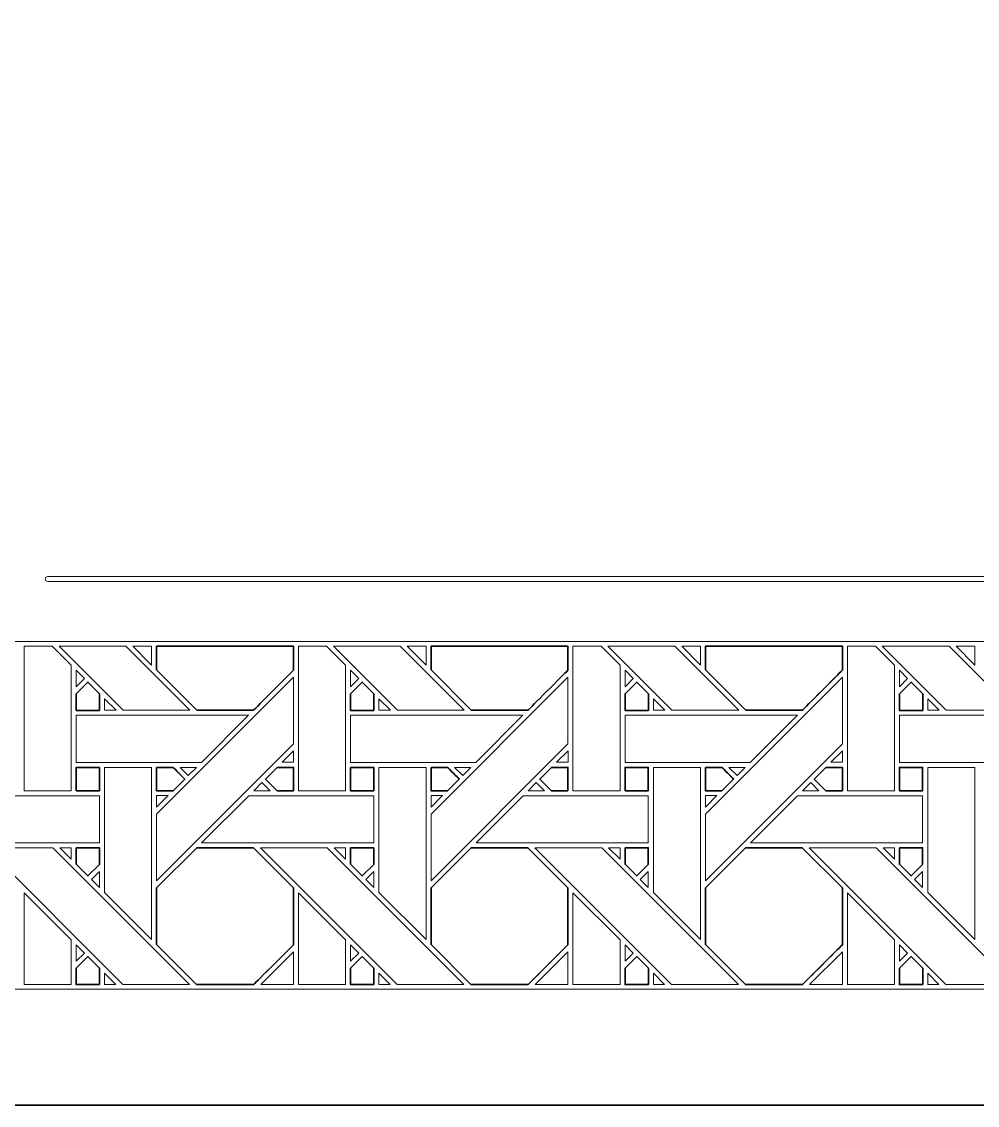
# Model space of a CAD drawing. Header units: inches. Extents: x 5.4 to 19.4, y 5.6 to 22.8.
# Drawn here: x 8.833 to 12.137, y 5.595 to 9.34 of the extents above; entities that cross this region are included whole.
import ezdxf

# ---------------------------------------------------------------- set-up
doc = ezdxf.new("R2010")
doc.units = ezdxf.units.IN
doc.header["$MEASUREMENT"] = 0
doc.layers.add('Design', color=7, linetype='Continuous', lineweight=0)

msp = doc.modelspace()

# ---------------------------------------------------------------- linework, layer by layer
at = {"layer": 'Design', "color": 1, "lineweight": 35, "true_color": 0xff0000}
for points, knots in [([(5.3829, 12.5948), (5.3829, 12.5948), (5.3829, 5.5948), (5.3829, 5.5948), (5.3829, 5.5948), (19.3829, 5.5948), (19.3829, 5.5948), (19.3829, 5.5948), (19.3829, 12.5948), (19.3829, 12.5948), (19.3829, 12.5948), (5.3829, 12.5948), (5.3829, 12.5948)], [0, 0, 0, 0, 1, 1, 1, 2, 2, 2, 3, 3, 3, 4, 4, 4, 4]), ([(9.2998, 7.0992), (9.2998, 7.0992), (9.2998, 7.1811), (9.2998, 7.1811), (9.2998, 7.1811), (9.7735, 7.1811), (9.7735, 7.1811), (9.7735, 7.1811), (9.7735, 7.0987), (9.7735, 7.0987), (9.7557, 7.0807), (9.6438, 6.969), (9.6348, 6.96), (9.6348, 6.96), (9.4391, 6.96), (9.4391, 6.96), (9.4391, 6.96), (9.2998, 7.0992), (9.2998, 7.0992)], [0, 0, 0, 0, 1, 1, 1, 2, 2, 2, 3, 3, 3, 4, 4, 4, 5, 5, 5, 6, 6, 6, 6]), ([(10.2486, 7.0992), (10.2486, 7.0992), (10.2486, 7.1811), (10.2486, 7.1811), (10.2486, 7.1811), (10.7222, 7.1811), (10.7222, 7.1811), (10.7222, 7.1811), (10.7222, 7.0987), (10.7222, 7.0987), (10.7044, 7.0807), (10.5925, 6.969), (10.5835, 6.96), (10.5835, 6.96), (10.3878, 6.96), (10.3878, 6.96), (10.3878, 6.96), (10.2486, 7.0992), (10.2486, 7.0992)], [0, 0, 0, 0, 1, 1, 1, 2, 2, 2, 3, 3, 3, 4, 4, 4, 5, 5, 5, 6, 6, 6, 6]), ([(11.1973, 7.0992), (11.1973, 7.0992), (11.1973, 7.1811), (11.1973, 7.1811), (11.1973, 7.1811), (11.671, 7.1811), (11.671, 7.1811), (11.671, 7.1811), (11.671, 7.0987), (11.671, 7.0987), (11.6532, 7.0807), (11.5412, 6.969), (11.5322, 6.96), (11.5322, 6.96), (11.3365, 6.96), (11.3365, 6.96), (11.3365, 6.96), (11.1973, 7.0992), (11.1973, 7.0992)], [0, 0, 0, 0, 1, 1, 1, 2, 2, 2, 3, 3, 3, 4, 4, 4, 5, 5, 5, 6, 6, 6, 6]), ([(9.1026, 6.9597), (9.1026, 6.9597), (9.022, 6.9597), (9.022, 6.9597), (9.022, 6.9597), (9.022, 7.017), (9.022, 7.017), (9.022, 7.017), (9.0623, 7.0574), (9.0623, 7.0574), (9.0623, 7.0574), (9.1026, 7.017), (9.1026, 7.017), (9.1026, 7.017), (9.1026, 6.9597), (9.1026, 6.9597)], [0, 0, 0, 0, 1, 1, 1, 2, 2, 2, 3, 3, 3, 4, 4, 4, 5, 5, 5, 5]), ([(10.0514, 6.9597), (10.0514, 6.9597), (9.9707, 6.9597), (9.9707, 6.9597), (9.9707, 6.9597), (9.9707, 7.017), (9.9707, 7.017), (9.9707, 7.017), (10.011, 7.0574), (10.011, 7.0574), (10.011, 7.0574), (10.0514, 7.017), (10.0514, 7.017), (10.0514, 7.017), (10.0514, 6.9597), (10.0514, 6.9597)], [0, 0, 0, 0, 1, 1, 1, 2, 2, 2, 3, 3, 3, 4, 4, 4, 5, 5, 5, 5]), ([(11.0001, 6.9597), (11.0001, 6.9597), (10.9194, 6.9597), (10.9194, 6.9597), (10.9194, 6.9597), (10.9194, 7.017), (10.9194, 7.017), (10.9194, 7.017), (10.9598, 7.0574), (10.9598, 7.0574), (10.9598, 7.0574), (11.0001, 7.017), (11.0001, 7.017), (11.0001, 7.017), (11.0001, 6.9597), (11.0001, 6.9597)], [0, 0, 0, 0, 1, 1, 1, 2, 2, 2, 3, 3, 3, 4, 4, 4, 5, 5, 5, 5]), ([(11.9488, 6.9597), (11.9488, 6.9597), (11.8682, 6.9597), (11.8682, 6.9597), (11.8682, 6.9597), (11.8682, 7.017), (11.8682, 7.017), (11.8682, 7.017), (11.9085, 7.0574), (11.9085, 7.0574), (11.9085, 7.0574), (11.9488, 7.017), (11.9488, 7.017), (11.9488, 7.017), (11.9488, 6.9597), (11.9488, 6.9597)], [0, 0, 0, 0, 1, 1, 1, 2, 2, 2, 3, 3, 3, 4, 4, 4, 5, 5, 5, 5]), ([(9.022, 6.682), (9.022, 6.682), (9.022, 6.7627), (9.022, 6.7627), (9.022, 6.7627), (9.1022, 6.7627), (9.1022, 6.7627), (9.1022, 6.7627), (9.1022, 6.682), (9.1022, 6.682), (9.1022, 6.682), (9.022, 6.682), (9.022, 6.682)], [0, 0, 0, 0, 1, 1, 1, 2, 2, 2, 3, 3, 3, 4, 4, 4, 4]), ([(9.2998, 6.7627), (9.2998, 6.7627), (9.3569, 6.7627), (9.3569, 6.7627), (9.362, 6.7576), (9.3928, 6.7268), (9.3972, 6.7224), (9.3972, 6.7224), (9.3568, 6.682), (9.3568, 6.682), (9.3568, 6.682), (9.2998, 6.682), (9.2998, 6.682), (9.2998, 6.682), (9.2998, 6.7627), (9.2998, 6.7627)], [0, 0, 0, 0, 1, 1, 1, 2, 2, 2, 3, 3, 3, 4, 4, 4, 5, 5, 5, 5]), ([(9.7735, 6.682), (9.7735, 6.682), (9.7164, 6.682), (9.7164, 6.682), (9.7164, 6.682), (9.676, 6.7223), (9.676, 6.7223), (9.676, 6.7223), (9.7165, 6.7628), (9.7165, 6.7628), (9.7165, 6.7628), (9.7735, 6.7628), (9.7735, 6.7628), (9.7735, 6.7628), (9.7735, 6.682), (9.7735, 6.682)], [0, 0, 0, 0, 1, 1, 1, 2, 2, 2, 3, 3, 3, 4, 4, 4, 5, 5, 5, 5]), ([(9.9707, 6.7627), (9.9707, 6.7627), (10.0509, 6.7627), (10.0509, 6.7627), (10.0509, 6.7627), (10.0509, 6.682), (10.0509, 6.682), (10.0509, 6.682), (9.9707, 6.682), (9.9707, 6.682), (9.9707, 6.682), (9.9707, 6.7627), (9.9707, 6.7627)], [0, 0, 0, 0, 1, 1, 1, 2, 2, 2, 3, 3, 3, 4, 4, 4, 4]), ([(10.2486, 6.7627), (10.2486, 6.7627), (10.3056, 6.7627), (10.3056, 6.7627), (10.3108, 6.7576), (10.3415, 6.7268), (10.346, 6.7224), (10.346, 6.7224), (10.3055, 6.682), (10.3055, 6.682), (10.3055, 6.682), (10.2486, 6.682), (10.2486, 6.682), (10.2486, 6.682), (10.2486, 6.7627), (10.2486, 6.7627)], [0, 0, 0, 0, 1, 1, 1, 2, 2, 2, 3, 3, 3, 4, 4, 4, 5, 5, 5, 5]), ([(10.7222, 6.682), (10.7222, 6.682), (10.6651, 6.682), (10.6651, 6.682), (10.6651, 6.682), (10.6248, 6.7223), (10.6248, 6.7223), (10.6248, 6.7223), (10.6652, 6.7628), (10.6652, 6.7628), (10.6652, 6.7628), (10.7222, 6.7628), (10.7222, 6.7628), (10.7222, 6.7628), (10.7222, 6.682), (10.7222, 6.682)], [0, 0, 0, 0, 1, 1, 1, 2, 2, 2, 3, 3, 3, 4, 4, 4, 5, 5, 5, 5]), ([(10.9194, 6.682), (10.9194, 6.682), (10.9194, 6.7627), (10.9194, 6.7627), (10.9194, 6.7627), (10.9997, 6.7627), (10.9997, 6.7627), (10.9997, 6.7627), (10.9997, 6.682), (10.9997, 6.682), (10.9997, 6.682), (10.9194, 6.682), (10.9194, 6.682)], [0, 0, 0, 0, 1, 1, 1, 2, 2, 2, 3, 3, 3, 4, 4, 4, 4]), ([(11.1973, 6.7627), (11.1973, 6.7627), (11.2544, 6.7627), (11.2544, 6.7627), (11.2595, 6.7576), (11.2903, 6.7268), (11.2947, 6.7224), (11.2947, 6.7224), (11.2543, 6.682), (11.2543, 6.682), (11.2543, 6.682), (11.1973, 6.682), (11.1973, 6.682), (11.1973, 6.682), (11.1973, 6.7627), (11.1973, 6.7627)], [0, 0, 0, 0, 1, 1, 1, 2, 2, 2, 3, 3, 3, 4, 4, 4, 5, 5, 5, 5]), ([(11.671, 6.682), (11.671, 6.682), (11.6139, 6.682), (11.6139, 6.682), (11.6139, 6.682), (11.5735, 6.7223), (11.5735, 6.7223), (11.5735, 6.7223), (11.6139, 6.7628), (11.6139, 6.7628), (11.6139, 6.7628), (11.671, 6.7628), (11.671, 6.7628), (11.671, 6.7628), (11.671, 6.682), (11.671, 6.682)], [0, 0, 0, 0, 1, 1, 1, 2, 2, 2, 3, 3, 3, 4, 4, 4, 5, 5, 5, 5]), ([(11.8682, 6.682), (11.8682, 6.682), (11.8682, 6.7627), (11.8682, 6.7627), (11.8682, 6.7627), (11.9484, 6.7627), (11.9484, 6.7627), (11.9484, 6.7627), (11.9484, 6.682), (11.9484, 6.682), (11.9484, 6.682), (11.8682, 6.682), (11.8682, 6.682)], [0, 0, 0, 0, 1, 1, 1, 2, 2, 2, 3, 3, 3, 4, 4, 4, 4]), ([(9.0219, 6.4849), (9.0219, 6.4849), (9.1022, 6.4849), (9.1022, 6.4849), (9.1022, 6.4849), (9.1022, 6.4273), (9.1022, 6.4273), (9.1022, 6.4273), (9.0623, 6.3873), (9.0623, 6.3873), (9.0623, 6.3873), (9.0219, 6.4277), (9.0219, 6.4277), (9.0219, 6.4277), (9.0219, 6.4849), (9.0219, 6.4849)], [0, 0, 0, 0, 1, 1, 1, 2, 2, 2, 3, 3, 3, 4, 4, 4, 5, 5, 5, 5]), ([(9.7735, 6.1499), (9.7561, 6.1324), (9.6488, 6.0253), (9.6357, 6.0122), (9.6357, 6.0122), (9.4381, 6.0122), (9.4381, 6.0122), (9.4381, 6.0122), (9.2998, 6.1505), (9.2998, 6.1505), (9.2998, 6.1505), (9.2998, 6.3462), (9.2998, 6.3462), (9.2998, 6.3462), (9.4385, 6.4849), (9.4385, 6.4849), (9.4385, 6.4849), (9.6347, 6.4849), (9.6347, 6.4849), (9.6347, 6.4849), (9.7735, 6.3462), (9.7735, 6.3462), (9.7735, 6.3462), (9.7735, 6.1499), (9.7735, 6.1499)], [0, 0, 0, 0, 1, 1, 1, 2, 2, 2, 3, 3, 3, 4, 4, 4, 5, 5, 5, 6, 6, 6, 7, 7, 7, 8, 8, 8, 8]), ([(9.9707, 6.4849), (9.9707, 6.4849), (10.0509, 6.4849), (10.0509, 6.4849), (10.0509, 6.4849), (10.0509, 6.4273), (10.0509, 6.4273), (10.0509, 6.4273), (10.011, 6.3873), (10.011, 6.3873), (10.011, 6.3873), (9.9707, 6.4277), (9.9707, 6.4277), (9.9707, 6.4277), (9.9707, 6.4849), (9.9707, 6.4849)], [0, 0, 0, 0, 1, 1, 1, 2, 2, 2, 3, 3, 3, 4, 4, 4, 5, 5, 5, 5]), ([(10.7222, 6.1499), (10.7048, 6.1324), (10.5975, 6.0253), (10.5845, 6.0122), (10.5845, 6.0122), (10.3868, 6.0122), (10.3868, 6.0122), (10.3868, 6.0122), (10.2486, 6.1505), (10.2486, 6.1505), (10.2486, 6.1505), (10.2486, 6.3462), (10.2486, 6.3462), (10.2486, 6.3462), (10.3873, 6.4849), (10.3873, 6.4849), (10.3873, 6.4849), (10.5835, 6.4849), (10.5835, 6.4849), (10.5835, 6.4849), (10.7222, 6.3462), (10.7222, 6.3462), (10.7222, 6.3462), (10.7222, 6.1499), (10.7222, 6.1499)], [0, 0, 0, 0, 1, 1, 1, 2, 2, 2, 3, 3, 3, 4, 4, 4, 5, 5, 5, 6, 6, 6, 7, 7, 7, 8, 8, 8, 8]), ([(10.9194, 6.4849), (10.9194, 6.4849), (10.9997, 6.4849), (10.9997, 6.4849), (10.9997, 6.4849), (10.9997, 6.4273), (10.9997, 6.4273), (10.9997, 6.4273), (10.9597, 6.3873), (10.9597, 6.3873), (10.9597, 6.3873), (10.9194, 6.4277), (10.9194, 6.4277), (10.9194, 6.4277), (10.9194, 6.4849), (10.9194, 6.4849)], [0, 0, 0, 0, 1, 1, 1, 2, 2, 2, 3, 3, 3, 4, 4, 4, 5, 5, 5, 5]), ([(11.671, 6.1499), (11.6535, 6.1324), (11.5462, 6.0253), (11.5332, 6.0122), (11.5332, 6.0122), (11.3356, 6.0122), (11.3356, 6.0122), (11.3356, 6.0122), (11.1973, 6.1505), (11.1973, 6.1505), (11.1973, 6.1505), (11.1973, 6.3462), (11.1973, 6.3462), (11.1973, 6.3462), (11.336, 6.4849), (11.336, 6.4849), (11.336, 6.4849), (11.5322, 6.4849), (11.5322, 6.4849), (11.5322, 6.4849), (11.671, 6.3462), (11.671, 6.3462), (11.671, 6.3462), (11.671, 6.1499), (11.671, 6.1499)], [0, 0, 0, 0, 1, 1, 1, 2, 2, 2, 3, 3, 3, 4, 4, 4, 5, 5, 5, 6, 6, 6, 7, 7, 7, 8, 8, 8, 8]), ([(11.8682, 6.4849), (11.8682, 6.4849), (11.9484, 6.4849), (11.9484, 6.4849), (11.9484, 6.4849), (11.9484, 6.4273), (11.9484, 6.4273), (11.9484, 6.4273), (11.9085, 6.3873), (11.9085, 6.3873), (11.9085, 6.3873), (11.8682, 6.4277), (11.8682, 6.4277), (11.8682, 6.4277), (11.8682, 6.4849), (11.8682, 6.4849)], [0, 0, 0, 0, 1, 1, 1, 2, 2, 2, 3, 3, 3, 4, 4, 4, 5, 5, 5, 5]), ([(9.1026, 6.0122), (9.1026, 6.0122), (9.022, 6.0122), (9.022, 6.0122), (9.022, 6.0122), (9.022, 6.0683), (9.022, 6.0683), (9.022, 6.0683), (9.0623, 6.1086), (9.0623, 6.1086), (9.0623, 6.1086), (9.1026, 6.0683), (9.1026, 6.0683), (9.1026, 6.0683), (9.1026, 6.0122), (9.1026, 6.0122)], [0, 0, 0, 0, 1, 1, 1, 2, 2, 2, 3, 3, 3, 4, 4, 4, 5, 5, 5, 5]), ([(10.0514, 6.0122), (10.0514, 6.0122), (9.9707, 6.0122), (9.9707, 6.0122), (9.9707, 6.0122), (9.9707, 6.0683), (9.9707, 6.0683), (9.9707, 6.0683), (10.011, 6.1086), (10.011, 6.1086), (10.011, 6.1086), (10.0514, 6.0683), (10.0514, 6.0683), (10.0514, 6.0683), (10.0514, 6.0122), (10.0514, 6.0122)], [0, 0, 0, 0, 1, 1, 1, 2, 2, 2, 3, 3, 3, 4, 4, 4, 5, 5, 5, 5]), ([(11.0001, 6.0122), (11.0001, 6.0122), (10.9194, 6.0122), (10.9194, 6.0122), (10.9194, 6.0122), (10.9194, 6.0683), (10.9194, 6.0683), (10.9194, 6.0683), (10.9598, 6.1086), (10.9598, 6.1086), (10.9598, 6.1086), (11.0001, 6.0683), (11.0001, 6.0683), (11.0001, 6.0683), (11.0001, 6.0122), (11.0001, 6.0122)], [0, 0, 0, 0, 1, 1, 1, 2, 2, 2, 3, 3, 3, 4, 4, 4, 5, 5, 5, 5]), ([(11.9488, 6.0122), (11.9488, 6.0122), (11.8682, 6.0122), (11.8682, 6.0122), (11.8682, 6.0122), (11.8682, 6.0683), (11.8682, 6.0683), (11.8682, 6.0683), (11.9085, 6.1086), (11.9085, 6.1086), (11.9085, 6.1086), (11.9488, 6.0683), (11.9488, 6.0683), (11.9488, 6.0683), (11.9488, 6.0122), (11.9488, 6.0122)], [0, 0, 0, 0, 1, 1, 1, 2, 2, 2, 3, 3, 3, 4, 4, 4, 5, 5, 5, 5])]:
    msp.add_open_spline(points, degree=3, knots=knots, dxfattribs=at)
at = {"layer": 'Design'}
for points, knots in [([(5.8048, 12.1938), (5.8048, 12.1938), (5.8048, 5.9957), (5.8048, 5.9957), (5.8048, 5.9957), (18.9609, 5.9957), (18.9609, 5.9957), (18.9609, 5.9957), (18.9609, 12.1938), (18.9609, 12.1938), (18.9609, 12.1938), (5.8048, 12.1938), (5.8048, 12.1938)], [0, 0, 0, 0, 1, 1, 1, 2, 2, 2, 3, 3, 3, 4, 4, 4, 4]), ([(6.6905, 7.1978), (6.6905, 7.1978), (6.6905, 10.9917), (6.6905, 10.9917), (6.6905, 10.9917), (18.0752, 10.9917), (18.0752, 10.9917), (18.0752, 10.9917), (18.0752, 7.1978), (18.0752, 7.1978), (18.0752, 7.1978), (6.6905, 7.1978), (6.6905, 7.1978)], [0, 0, 0, 0, 1, 1, 1, 2, 2, 2, 3, 3, 3, 4, 4, 4, 4]), ([(15.8507, 7.4137), (15.8507, 7.4091), (15.847, 7.4054), (15.8424, 7.4054), (15.8424, 7.4054), (8.9233, 7.4054), (8.9233, 7.4054), (8.9187, 7.4054), (8.915, 7.4091), (8.915, 7.4137), (8.915, 7.4183), (8.9187, 7.4221), (8.9233, 7.4221), (8.9233, 7.4221), (15.8424, 7.4221), (15.8424, 7.4221), (15.847, 7.4221), (15.8507, 7.4183), (15.8507, 7.4137)], [0, 0, 0, 0, 1, 1, 1, 2, 2, 2, 3, 3, 3, 4, 4, 4, 5, 5, 5, 6, 6, 6, 6]), ([(9.0047, 7.1157), (9.0047, 7.1157), (9.0047, 6.682), (9.0047, 6.682), (9.0047, 6.682), (8.8419, 6.682), (8.8419, 6.682), (8.8419, 6.682), (8.8419, 7.1811), (8.8419, 7.1811), (8.8419, 7.1811), (8.939, 7.1811), (8.939, 7.1811), (8.939, 7.1811), (9.0047, 7.1157), (9.0047, 7.1157)], [0, 0, 0, 0, 1, 1, 1, 2, 2, 2, 3, 3, 3, 4, 4, 4, 5, 5, 5, 5]), ([(8.9627, 7.1811), (8.9627, 7.1811), (9.1937, 7.1811), (9.1937, 7.1811), (9.1937, 7.1811), (9.4149, 6.96), (9.4149, 6.96), (9.4149, 6.96), (9.1838, 6.96), (9.1838, 6.96), (9.1838, 6.96), (8.9627, 7.1811), (8.9627, 7.1811)], [0, 0, 0, 0, 1, 1, 1, 2, 2, 2, 3, 3, 3, 4, 4, 4, 4]), ([(9.2179, 7.1811), (9.2179, 7.1811), (9.2827, 7.1811), (9.2827, 7.1811), (9.2827, 7.1811), (9.2827, 7.1164), (9.2827, 7.1164), (9.2827, 7.1164), (9.2179, 7.1811), (9.2179, 7.1811)], [0, 0, 0, 0, 1, 1, 1, 2, 2, 2, 3, 3, 3, 3]), ([(9.2998, 7.0992), (9.2998, 7.0992), (9.2998, 7.1811), (9.2998, 7.1811), (9.2998, 7.1811), (9.7735, 7.1811), (9.7735, 7.1811), (9.7735, 7.1811), (9.7735, 7.0987), (9.7735, 7.0987), (9.7555, 7.0806), (9.6437, 6.9689), (9.6348, 6.96), (9.6348, 6.96), (9.4391, 6.96), (9.4391, 6.96), (9.4391, 6.96), (9.2998, 7.0992), (9.2998, 7.0992)], [0, 0, 0, 0, 1, 1, 1, 2, 2, 2, 3, 3, 3, 4, 4, 4, 5, 5, 5, 6, 6, 6, 6]), ([(9.9534, 7.1157), (9.9534, 7.1157), (9.9534, 6.682), (9.9534, 6.682), (9.9534, 6.682), (9.7907, 6.682), (9.7907, 6.682), (9.7907, 6.682), (9.7907, 7.1811), (9.7907, 7.1811), (9.7907, 7.1811), (9.8877, 7.1811), (9.8877, 7.1811), (9.8877, 7.1811), (9.9534, 7.1157), (9.9534, 7.1157)], [0, 0, 0, 0, 1, 1, 1, 2, 2, 2, 3, 3, 3, 4, 4, 4, 5, 5, 5, 5]), ([(9.9114, 7.1811), (9.9114, 7.1811), (10.1424, 7.1811), (10.1424, 7.1811), (10.1424, 7.1811), (10.3636, 6.96), (10.3636, 6.96), (10.3636, 6.96), (10.1325, 6.96), (10.1325, 6.96), (10.1325, 6.96), (9.9114, 7.1811), (9.9114, 7.1811)], [0, 0, 0, 0, 1, 1, 1, 2, 2, 2, 3, 3, 3, 4, 4, 4, 4]), ([(10.1667, 7.1811), (10.1667, 7.1811), (10.2314, 7.1811), (10.2314, 7.1811), (10.2314, 7.1811), (10.2314, 7.1164), (10.2314, 7.1164), (10.2314, 7.1164), (10.1667, 7.1811), (10.1667, 7.1811)], [0, 0, 0, 0, 1, 1, 1, 2, 2, 2, 3, 3, 3, 3]), ([(10.2486, 7.0992), (10.2486, 7.0992), (10.2486, 7.1811), (10.2486, 7.1811), (10.2486, 7.1811), (10.7222, 7.1811), (10.7222, 7.1811), (10.7222, 7.1811), (10.7222, 7.0987), (10.7222, 7.0987), (10.7045, 7.0808), (10.5926, 6.9691), (10.5835, 6.96), (10.5835, 6.96), (10.3878, 6.96), (10.3878, 6.96), (10.3878, 6.96), (10.2486, 7.0992), (10.2486, 7.0992)], [0, 0, 0, 0, 1, 1, 1, 2, 2, 2, 3, 3, 3, 4, 4, 4, 5, 5, 5, 6, 6, 6, 6]), ([(10.9022, 7.1157), (10.9022, 7.1157), (10.9022, 6.682), (10.9022, 6.682), (10.9022, 6.682), (10.7394, 6.682), (10.7394, 6.682), (10.7394, 6.682), (10.7394, 7.1811), (10.7394, 7.1811), (10.7394, 7.1811), (10.8364, 7.1811), (10.8364, 7.1811), (10.8364, 7.1811), (10.9022, 7.1157), (10.9022, 7.1157)], [0, 0, 0, 0, 1, 1, 1, 2, 2, 2, 3, 3, 3, 4, 4, 4, 5, 5, 5, 5]), ([(10.8602, 7.1811), (10.8602, 7.1811), (11.0912, 7.1811), (11.0912, 7.1811), (11.0912, 7.1811), (11.3123, 6.96), (11.3123, 6.96), (11.3123, 6.96), (11.0813, 6.96), (11.0813, 6.96), (11.0813, 6.96), (10.8602, 7.1811), (10.8602, 7.1811)], [0, 0, 0, 0, 1, 1, 1, 2, 2, 2, 3, 3, 3, 4, 4, 4, 4]), ([(11.1154, 7.1811), (11.1154, 7.1811), (11.1802, 7.1811), (11.1802, 7.1811), (11.1802, 7.1811), (11.1802, 7.1164), (11.1802, 7.1164), (11.1802, 7.1164), (11.1154, 7.1811), (11.1154, 7.1811)], [0, 0, 0, 0, 1, 1, 1, 2, 2, 2, 3, 3, 3, 3]), ([(11.1973, 7.0992), (11.1973, 7.0992), (11.1973, 7.1811), (11.1973, 7.1811), (11.1973, 7.1811), (11.671, 7.1811), (11.671, 7.1811), (11.671, 7.1811), (11.671, 7.0987), (11.671, 7.0987), (11.653, 7.0806), (11.5411, 6.9689), (11.5322, 6.96), (11.5322, 6.96), (11.3365, 6.96), (11.3365, 6.96), (11.3365, 6.96), (11.1973, 7.0992), (11.1973, 7.0992)], [0, 0, 0, 0, 1, 1, 1, 2, 2, 2, 3, 3, 3, 4, 4, 4, 5, 5, 5, 6, 6, 6, 6]), ([(11.8509, 7.1157), (11.8509, 7.1157), (11.8509, 6.682), (11.8509, 6.682), (11.8509, 6.682), (11.6881, 6.682), (11.6881, 6.682), (11.6881, 6.682), (11.6881, 7.1811), (11.6881, 7.1811), (11.6881, 7.1811), (11.7852, 7.1811), (11.7852, 7.1811), (11.7852, 7.1811), (11.8509, 7.1157), (11.8509, 7.1157)], [0, 0, 0, 0, 1, 1, 1, 2, 2, 2, 3, 3, 3, 4, 4, 4, 5, 5, 5, 5]), ([(11.8089, 7.1811), (11.8089, 7.1811), (12.0399, 7.1811), (12.0399, 7.1811), (12.0399, 7.1811), (12.2611, 6.96), (12.2611, 6.96), (12.2611, 6.96), (12.03, 6.96), (12.03, 6.96), (12.03, 6.96), (11.8089, 7.1811), (11.8089, 7.1811)], [0, 0, 0, 0, 1, 1, 1, 2, 2, 2, 3, 3, 3, 4, 4, 4, 4]), ([(12.0641, 7.1811), (12.0641, 7.1811), (12.1289, 7.1811), (12.1289, 7.1811), (12.1289, 7.1811), (12.1289, 7.1164), (12.1289, 7.1164), (12.1289, 7.1164), (12.0641, 7.1811), (12.0641, 7.1811)], [0, 0, 0, 0, 1, 1, 1, 2, 2, 2, 3, 3, 3, 3]), ([(9.022, 7.0414), (9.022, 7.0414), (9.022, 7.0982), (9.022, 7.0982), (9.022, 7.0982), (9.0502, 7.0696), (9.0502, 7.0696), (9.0502, 7.0696), (9.022, 7.0414), (9.022, 7.0414)], [0, 0, 0, 0, 1, 1, 1, 2, 2, 2, 3, 3, 3, 3]), ([(9.9707, 7.0414), (9.9707, 7.0414), (9.9707, 7.0982), (9.9707, 7.0982), (9.9707, 7.0982), (9.9989, 7.0696), (9.9989, 7.0696), (9.9989, 7.0696), (9.9707, 7.0414), (9.9707, 7.0414)], [0, 0, 0, 0, 1, 1, 1, 2, 2, 2, 3, 3, 3, 3]), ([(10.9195, 7.0414), (10.9195, 7.0414), (10.9195, 7.0982), (10.9195, 7.0982), (10.9195, 7.0982), (10.9476, 7.0696), (10.9476, 7.0696), (10.9476, 7.0696), (10.9195, 7.0414), (10.9195, 7.0414)], [0, 0, 0, 0, 1, 1, 1, 2, 2, 2, 3, 3, 3, 3]), ([(11.8682, 7.0414), (11.8682, 7.0414), (11.8682, 7.0982), (11.8682, 7.0982), (11.8682, 7.0982), (11.8964, 7.0696), (11.8964, 7.0696), (11.8964, 7.0696), (11.8682, 7.0414), (11.8682, 7.0414)], [0, 0, 0, 0, 1, 1, 1, 2, 2, 2, 3, 3, 3, 3]), ([(9.022, 6.9597), (9.022, 6.9597), (9.022, 7.017), (9.022, 7.017), (9.022, 7.017), (9.0623, 7.0574), (9.0623, 7.0574), (9.0623, 7.0574), (9.1026, 7.017), (9.1026, 7.017), (9.1026, 7.017), (9.1026, 6.9597), (9.1026, 6.9597), (9.1026, 6.9597), (9.022, 6.9597), (9.022, 6.9597)], [0, 0, 0, 0, 1, 1, 1, 2, 2, 2, 3, 3, 3, 4, 4, 4, 5, 5, 5, 5]), ([(9.2999, 6.6007), (9.2999, 6.6007), (9.7735, 7.0743), (9.7735, 7.0743), (9.7735, 7.0743), (9.7735, 6.8442), (9.7735, 6.8442), (9.7735, 6.8442), (9.2999, 6.3706), (9.2999, 6.3706), (9.2999, 6.3706), (9.2999, 6.6007), (9.2999, 6.6007)], [0, 0, 0, 0, 1, 1, 1, 2, 2, 2, 3, 3, 3, 4, 4, 4, 4]), ([(10.011, 7.0574), (10.011, 7.0574), (10.0514, 7.017), (10.0514, 7.017), (10.0514, 7.017), (10.0514, 6.9597), (10.0514, 6.9597), (10.0514, 6.9597), (9.9707, 6.9597), (9.9707, 6.9597), (9.9707, 6.9597), (9.9707, 7.017), (9.9707, 7.017), (9.9707, 7.017), (10.011, 7.0574), (10.011, 7.0574)], [0, 0, 0, 0, 1, 1, 1, 2, 2, 2, 3, 3, 3, 4, 4, 4, 5, 5, 5, 5]), ([(10.2486, 6.6007), (10.2486, 6.6007), (10.7222, 7.0743), (10.7222, 7.0743), (10.7222, 7.0743), (10.7222, 6.8442), (10.7222, 6.8442), (10.7222, 6.8442), (10.2486, 6.3706), (10.2486, 6.3706), (10.2486, 6.3706), (10.2486, 6.6007), (10.2486, 6.6007)], [0, 0, 0, 0, 1, 1, 1, 2, 2, 2, 3, 3, 3, 4, 4, 4, 4]), ([(10.9194, 6.9597), (10.9194, 6.9597), (10.9194, 7.017), (10.9194, 7.017), (10.9194, 7.017), (10.9598, 7.0574), (10.9598, 7.0574), (10.9598, 7.0574), (11.0001, 7.017), (11.0001, 7.017), (11.0001, 7.017), (11.0001, 6.9597), (11.0001, 6.9597), (11.0001, 6.9597), (10.9194, 6.9597), (10.9194, 6.9597)], [0, 0, 0, 0, 1, 1, 1, 2, 2, 2, 3, 3, 3, 4, 4, 4, 5, 5, 5, 5]), ([(11.1973, 6.6007), (11.1973, 6.6007), (11.671, 7.0743), (11.671, 7.0743), (11.671, 7.0743), (11.671, 6.8442), (11.671, 6.8442), (11.671, 6.8442), (11.1973, 6.3706), (11.1973, 6.3706), (11.1973, 6.3706), (11.1973, 6.6007), (11.1973, 6.6007)], [0, 0, 0, 0, 1, 1, 1, 2, 2, 2, 3, 3, 3, 4, 4, 4, 4]), ([(11.8682, 6.9597), (11.8682, 6.9597), (11.8682, 7.017), (11.8682, 7.017), (11.8682, 7.017), (11.9085, 7.0574), (11.9085, 7.0574), (11.9085, 7.0574), (11.9488, 7.017), (11.9488, 7.017), (11.9488, 7.017), (11.9488, 6.9597), (11.9488, 6.9597), (11.9488, 6.9597), (11.8682, 6.9597), (11.8682, 6.9597)], [0, 0, 0, 0, 1, 1, 1, 2, 2, 2, 3, 3, 3, 4, 4, 4, 5, 5, 5, 5]), ([(9.1596, 6.96), (9.1596, 6.96), (9.1199, 6.96), (9.1199, 6.96), (9.1199, 6.96), (9.1199, 6.9998), (9.1199, 6.9998), (9.1199, 6.9998), (9.1596, 6.96), (9.1596, 6.96)], [0, 0, 0, 0, 1, 1, 1, 2, 2, 2, 3, 3, 3, 3]), ([(10.1084, 6.96), (10.1084, 6.96), (10.0686, 6.96), (10.0686, 6.96), (10.0686, 6.96), (10.0686, 6.9998), (10.0686, 6.9998), (10.0686, 6.9998), (10.1084, 6.96), (10.1084, 6.96)], [0, 0, 0, 0, 1, 1, 1, 2, 2, 2, 3, 3, 3, 3]), ([(11.0571, 6.96), (11.0571, 6.96), (11.0174, 6.96), (11.0174, 6.96), (11.0174, 6.96), (11.0174, 6.9998), (11.0174, 6.9998), (11.0174, 6.9998), (11.0571, 6.96), (11.0571, 6.96)], [0, 0, 0, 0, 1, 1, 1, 2, 2, 2, 3, 3, 3, 3]), ([(12.0058, 6.96), (12.0058, 6.96), (11.9661, 6.96), (11.9661, 6.96), (11.9661, 6.96), (11.9661, 6.9998), (11.9661, 6.9998), (11.9661, 6.9998), (12.0058, 6.96), (12.0058, 6.96)], [0, 0, 0, 0, 1, 1, 1, 2, 2, 2, 3, 3, 3, 3]), ([(9.022, 6.78), (9.022, 6.78), (9.022, 6.9427), (9.022, 6.9427), (9.022, 6.9427), (9.6177, 6.9427), (9.6177, 6.9427), (9.6177, 6.9427), (9.455, 6.78), (9.455, 6.78), (9.455, 6.78), (9.022, 6.78), (9.022, 6.78)], [0, 0, 0, 0, 1, 1, 1, 2, 2, 2, 3, 3, 3, 4, 4, 4, 4]), ([(9.9707, 6.78), (9.9707, 6.78), (9.9707, 6.9427), (9.9707, 6.9427), (9.9707, 6.9427), (10.5664, 6.9427), (10.5664, 6.9427), (10.5664, 6.9427), (10.4037, 6.78), (10.4037, 6.78), (10.4037, 6.78), (9.9707, 6.78), (9.9707, 6.78)], [0, 0, 0, 0, 1, 1, 1, 2, 2, 2, 3, 3, 3, 4, 4, 4, 4]), ([(10.9195, 6.78), (10.9195, 6.78), (10.9195, 6.9427), (10.9195, 6.9427), (10.9195, 6.9427), (11.5152, 6.9427), (11.5152, 6.9427), (11.5152, 6.9427), (11.3524, 6.78), (11.3524, 6.78), (11.3524, 6.78), (10.9195, 6.78), (10.9195, 6.78)], [0, 0, 0, 0, 1, 1, 1, 2, 2, 2, 3, 3, 3, 4, 4, 4, 4]), ([(11.8682, 6.78), (11.8682, 6.78), (11.8682, 6.9427), (11.8682, 6.9427), (11.8682, 6.9427), (12.4639, 6.9427), (12.4639, 6.9427), (12.4639, 6.9427), (12.3012, 6.78), (12.3012, 6.78), (12.3012, 6.78), (11.8682, 6.78), (11.8682, 6.78)], [0, 0, 0, 0, 1, 1, 1, 2, 2, 2, 3, 3, 3, 4, 4, 4, 4]), ([(9.7338, 6.7801), (9.7338, 6.7801), (9.7735, 6.8198), (9.7735, 6.8198), (9.7735, 6.8198), (9.7735, 6.7801), (9.7735, 6.7801), (9.7735, 6.7801), (9.7338, 6.7801), (9.7338, 6.7801)], [0, 0, 0, 0, 1, 1, 1, 2, 2, 2, 3, 3, 3, 3]), ([(10.6825, 6.7801), (10.6825, 6.7801), (10.7223, 6.8198), (10.7223, 6.8198), (10.7223, 6.8198), (10.7223, 6.7801), (10.7223, 6.7801), (10.7223, 6.7801), (10.6825, 6.7801), (10.6825, 6.7801)], [0, 0, 0, 0, 1, 1, 1, 2, 2, 2, 3, 3, 3, 3]), ([(11.6312, 6.7801), (11.6312, 6.7801), (11.671, 6.8198), (11.671, 6.8198), (11.671, 6.8198), (11.671, 6.7801), (11.671, 6.7801), (11.671, 6.7801), (11.6312, 6.7801), (11.6312, 6.7801)], [0, 0, 0, 0, 1, 1, 1, 2, 2, 2, 3, 3, 3, 3]), ([(9.022, 6.7627), (9.022, 6.7627), (9.1022, 6.7627), (9.1022, 6.7627), (9.1022, 6.7627), (9.1022, 6.682), (9.1022, 6.682), (9.1022, 6.682), (9.022, 6.682), (9.022, 6.682), (9.022, 6.682), (9.022, 6.7627), (9.022, 6.7627)], [0, 0, 0, 0, 1, 1, 1, 2, 2, 2, 3, 3, 3, 4, 4, 4, 4]), ([(9.2827, 6.7628), (9.2827, 6.7628), (9.2827, 6.1677), (9.2827, 6.1677), (9.2827, 6.1677), (9.1198, 6.3306), (9.1198, 6.3306), (9.1198, 6.3306), (9.1198, 6.7628), (9.1198, 6.7628), (9.1198, 6.7628), (9.2827, 6.7628), (9.2827, 6.7628)], [0, 0, 0, 0, 1, 1, 1, 2, 2, 2, 3, 3, 3, 4, 4, 4, 4]), ([(9.2998, 6.7627), (9.2998, 6.7627), (9.3569, 6.7627), (9.3569, 6.7627), (9.3623, 6.7574), (9.3931, 6.7266), (9.3972, 6.7224), (9.3972, 6.7224), (9.3568, 6.682), (9.3568, 6.682), (9.3568, 6.682), (9.2998, 6.682), (9.2998, 6.682), (9.2998, 6.682), (9.2998, 6.7627), (9.2998, 6.7627)], [0, 0, 0, 0, 1, 1, 1, 2, 2, 2, 3, 3, 3, 4, 4, 4, 5, 5, 5, 5]), ([(9.4377, 6.7628), (9.4377, 6.7628), (9.4095, 6.7346), (9.4095, 6.7346), (9.4095, 6.7346), (9.3813, 6.7628), (9.3813, 6.7628), (9.3813, 6.7628), (9.4377, 6.7628), (9.4377, 6.7628)], [0, 0, 0, 0, 1, 1, 1, 2, 2, 2, 3, 3, 3, 3]), ([(9.676, 6.7223), (9.676, 6.7223), (9.7165, 6.7628), (9.7165, 6.7628), (9.7165, 6.7628), (9.7735, 6.7628), (9.7735, 6.7628), (9.7735, 6.7628), (9.7735, 6.682), (9.7735, 6.682), (9.7735, 6.682), (9.7164, 6.682), (9.7164, 6.682), (9.7164, 6.682), (9.676, 6.7223), (9.676, 6.7223)], [0, 0, 0, 0, 1, 1, 1, 2, 2, 2, 3, 3, 3, 4, 4, 4, 5, 5, 5, 5]), ([(10.0509, 6.7627), (10.0509, 6.7627), (10.0509, 6.682), (10.0509, 6.682), (10.0509, 6.682), (9.9707, 6.682), (9.9707, 6.682), (9.9707, 6.682), (9.9707, 6.7627), (9.9707, 6.7627), (9.9707, 6.7627), (10.0509, 6.7627), (10.0509, 6.7627)], [0, 0, 0, 0, 1, 1, 1, 2, 2, 2, 3, 3, 3, 4, 4, 4, 4]), ([(10.2314, 6.7628), (10.2314, 6.7628), (10.2314, 6.1677), (10.2314, 6.1677), (10.2314, 6.1677), (10.0685, 6.3306), (10.0685, 6.3306), (10.0685, 6.3306), (10.0685, 6.7628), (10.0685, 6.7628), (10.0685, 6.7628), (10.2314, 6.7628), (10.2314, 6.7628)], [0, 0, 0, 0, 1, 1, 1, 2, 2, 2, 3, 3, 3, 4, 4, 4, 4]), ([(10.2486, 6.7627), (10.2486, 6.7627), (10.3056, 6.7627), (10.3056, 6.7627), (10.3111, 6.7573), (10.346, 6.7224), (10.346, 6.7224), (10.346, 6.7224), (10.3055, 6.682), (10.3055, 6.682), (10.3055, 6.682), (10.2486, 6.682), (10.2486, 6.682), (10.2486, 6.682), (10.2486, 6.7627), (10.2486, 6.7627)], [0, 0, 0, 0, 1, 1, 1, 2, 2, 2, 3, 3, 3, 4, 4, 4, 5, 5, 5, 5]), ([(10.3865, 6.7628), (10.3865, 6.7628), (10.3582, 6.7346), (10.3582, 6.7346), (10.3582, 6.7346), (10.33, 6.7628), (10.33, 6.7628), (10.33, 6.7628), (10.3865, 6.7628), (10.3865, 6.7628)], [0, 0, 0, 0, 1, 1, 1, 2, 2, 2, 3, 3, 3, 3]), ([(10.6248, 6.7223), (10.6248, 6.7223), (10.6652, 6.7628), (10.6652, 6.7628), (10.6652, 6.7628), (10.7222, 6.7628), (10.7222, 6.7628), (10.7222, 6.7628), (10.7222, 6.682), (10.7222, 6.682), (10.7222, 6.682), (10.6651, 6.682), (10.6651, 6.682), (10.6651, 6.682), (10.6248, 6.7223), (10.6248, 6.7223)], [0, 0, 0, 0, 1, 1, 1, 2, 2, 2, 3, 3, 3, 4, 4, 4, 5, 5, 5, 5]), ([(10.9194, 6.7627), (10.9194, 6.7627), (10.9997, 6.7627), (10.9997, 6.7627), (10.9997, 6.7627), (10.9997, 6.682), (10.9997, 6.682), (10.9997, 6.682), (10.9194, 6.682), (10.9194, 6.682), (10.9194, 6.682), (10.9194, 6.7627), (10.9194, 6.7627)], [0, 0, 0, 0, 1, 1, 1, 2, 2, 2, 3, 3, 3, 4, 4, 4, 4]), ([(11.1802, 6.7628), (11.1802, 6.7628), (11.1802, 6.1677), (11.1802, 6.1677), (11.1802, 6.1677), (11.0173, 6.3306), (11.0173, 6.3306), (11.0173, 6.3306), (11.0173, 6.7628), (11.0173, 6.7628), (11.0173, 6.7628), (11.1802, 6.7628), (11.1802, 6.7628)], [0, 0, 0, 0, 1, 1, 1, 2, 2, 2, 3, 3, 3, 4, 4, 4, 4]), ([(11.1973, 6.7627), (11.1973, 6.7627), (11.2544, 6.7627), (11.2544, 6.7627), (11.2599, 6.7573), (11.2947, 6.7224), (11.2947, 6.7224), (11.2947, 6.7224), (11.2543, 6.682), (11.2543, 6.682), (11.2543, 6.682), (11.1973, 6.682), (11.1973, 6.682), (11.1973, 6.682), (11.1973, 6.7627), (11.1973, 6.7627)], [0, 0, 0, 0, 1, 1, 1, 2, 2, 2, 3, 3, 3, 4, 4, 4, 5, 5, 5, 5]), ([(11.3352, 6.7628), (11.3352, 6.7628), (11.3069, 6.7346), (11.3069, 6.7346), (11.3069, 6.7346), (11.2787, 6.7628), (11.2787, 6.7628), (11.2787, 6.7628), (11.3352, 6.7628), (11.3352, 6.7628)], [0, 0, 0, 0, 1, 1, 1, 2, 2, 2, 3, 3, 3, 3]), ([(11.5735, 6.7223), (11.5735, 6.7223), (11.6139, 6.7628), (11.6139, 6.7628), (11.6139, 6.7628), (11.671, 6.7628), (11.671, 6.7628), (11.671, 6.7628), (11.671, 6.682), (11.671, 6.682), (11.671, 6.682), (11.6139, 6.682), (11.6139, 6.682), (11.6139, 6.682), (11.5735, 6.7223), (11.5735, 6.7223)], [0, 0, 0, 0, 1, 1, 1, 2, 2, 2, 3, 3, 3, 4, 4, 4, 5, 5, 5, 5]), ([(11.8682, 6.7627), (11.8682, 6.7627), (11.9484, 6.7627), (11.9484, 6.7627), (11.9484, 6.7627), (11.9484, 6.682), (11.9484, 6.682), (11.9484, 6.682), (11.8682, 6.682), (11.8682, 6.682), (11.8682, 6.682), (11.8682, 6.7627), (11.8682, 6.7627)], [0, 0, 0, 0, 1, 1, 1, 2, 2, 2, 3, 3, 3, 4, 4, 4, 4]), ([(12.1289, 6.7628), (12.1289, 6.7628), (12.1289, 6.1677), (12.1289, 6.1677), (12.1289, 6.1677), (11.966, 6.3306), (11.966, 6.3306), (11.966, 6.3306), (11.966, 6.7628), (11.966, 6.7628), (11.966, 6.7628), (12.1289, 6.7628), (12.1289, 6.7628)], [0, 0, 0, 0, 1, 1, 1, 2, 2, 2, 3, 3, 3, 4, 4, 4, 4]), ([(9.6922, 6.682), (9.6922, 6.682), (9.6357, 6.682), (9.6357, 6.682), (9.6357, 6.682), (9.6639, 6.7102), (9.6639, 6.7102), (9.6639, 6.7102), (9.6922, 6.682), (9.6922, 6.682)], [0, 0, 0, 0, 1, 1, 1, 2, 2, 2, 3, 3, 3, 3]), ([(10.6409, 6.682), (10.6409, 6.682), (10.5844, 6.682), (10.5844, 6.682), (10.5844, 6.682), (10.6127, 6.7102), (10.6127, 6.7102), (10.6127, 6.7102), (10.6409, 6.682), (10.6409, 6.682)], [0, 0, 0, 0, 1, 1, 1, 2, 2, 2, 3, 3, 3, 3]), ([(11.5896, 6.682), (11.5896, 6.682), (11.5331, 6.682), (11.5331, 6.682), (11.5331, 6.682), (11.5614, 6.7102), (11.5614, 6.7102), (11.5614, 6.7102), (11.5896, 6.682), (11.5896, 6.682)], [0, 0, 0, 0, 1, 1, 1, 2, 2, 2, 3, 3, 3, 3]), ([(8.507, 6.502), (8.507, 6.502), (8.6698, 6.6648), (8.6698, 6.6648), (8.6698, 6.6648), (9.1022, 6.6648), (9.1022, 6.6648), (9.1022, 6.6648), (9.1022, 6.502), (9.1022, 6.502), (9.1022, 6.502), (8.507, 6.502), (8.507, 6.502)], [0, 0, 0, 0, 1, 1, 1, 2, 2, 2, 3, 3, 3, 4, 4, 4, 4]), ([(9.3397, 6.6649), (9.3397, 6.6649), (9.2999, 6.625), (9.2999, 6.625), (9.2999, 6.625), (9.2999, 6.6649), (9.2999, 6.6649), (9.2999, 6.6649), (9.3397, 6.6649), (9.3397, 6.6649)], [0, 0, 0, 0, 1, 1, 1, 2, 2, 2, 3, 3, 3, 3]), ([(9.4557, 6.502), (9.4557, 6.502), (9.6185, 6.6648), (9.6185, 6.6648), (9.6185, 6.6648), (10.051, 6.6648), (10.051, 6.6648), (10.051, 6.6648), (10.051, 6.502), (10.051, 6.502), (10.051, 6.502), (9.4557, 6.502), (9.4557, 6.502)], [0, 0, 0, 0, 1, 1, 1, 2, 2, 2, 3, 3, 3, 4, 4, 4, 4]), ([(10.2884, 6.6649), (10.2884, 6.6649), (10.2486, 6.625), (10.2486, 6.625), (10.2486, 6.625), (10.2486, 6.6649), (10.2486, 6.6649), (10.2486, 6.6649), (10.2884, 6.6649), (10.2884, 6.6649)], [0, 0, 0, 0, 1, 1, 1, 2, 2, 2, 3, 3, 3, 3]), ([(10.4044, 6.502), (10.4044, 6.502), (10.5673, 6.6648), (10.5673, 6.6648), (10.5673, 6.6648), (10.9997, 6.6648), (10.9997, 6.6648), (10.9997, 6.6648), (10.9997, 6.502), (10.9997, 6.502), (10.9997, 6.502), (10.4044, 6.502), (10.4044, 6.502)], [0, 0, 0, 0, 1, 1, 1, 2, 2, 2, 3, 3, 3, 4, 4, 4, 4]), ([(11.2371, 6.6649), (11.2371, 6.6649), (11.1973, 6.625), (11.1973, 6.625), (11.1973, 6.625), (11.1973, 6.6649), (11.1973, 6.6649), (11.1973, 6.6649), (11.2371, 6.6649), (11.2371, 6.6649)], [0, 0, 0, 0, 1, 1, 1, 2, 2, 2, 3, 3, 3, 3]), ([(11.3531, 6.502), (11.3531, 6.502), (11.516, 6.6648), (11.516, 6.6648), (11.516, 6.6648), (11.9484, 6.6648), (11.9484, 6.6648), (11.9484, 6.6648), (11.9484, 6.502), (11.9484, 6.502), (11.9484, 6.502), (11.3531, 6.502), (11.3531, 6.502)], [0, 0, 0, 0, 1, 1, 1, 2, 2, 2, 3, 3, 3, 4, 4, 4, 4]), ([(9.1829, 6.0122), (9.1829, 6.0122), (8.7103, 6.4849), (8.7103, 6.4849), (8.7103, 6.4849), (8.9412, 6.4849), (8.9412, 6.4849), (8.9412, 6.4849), (9.4139, 6.0122), (9.4139, 6.0122), (9.4139, 6.0122), (9.1829, 6.0122), (9.1829, 6.0122)], [0, 0, 0, 0, 1, 1, 1, 2, 2, 2, 3, 3, 3, 4, 4, 4, 4]), ([(9.0048, 6.4849), (9.0048, 6.4849), (9.0048, 6.4451), (9.0048, 6.4451), (9.0048, 6.4451), (8.9653, 6.4849), (8.9653, 6.4849), (8.9653, 6.4849), (9.0048, 6.4849), (9.0048, 6.4849)], [0, 0, 0, 0, 1, 1, 1, 2, 2, 2, 3, 3, 3, 3]), ([(9.0623, 6.3873), (9.0623, 6.3873), (9.0219, 6.4277), (9.0219, 6.4277), (9.0219, 6.4277), (9.0219, 6.4849), (9.0219, 6.4849), (9.0219, 6.4849), (9.1022, 6.4849), (9.1022, 6.4849), (9.1022, 6.4849), (9.1022, 6.4273), (9.1022, 6.4273), (9.1022, 6.4273), (9.0623, 6.3873), (9.0623, 6.3873)], [0, 0, 0, 0, 1, 1, 1, 2, 2, 2, 3, 3, 3, 4, 4, 4, 5, 5, 5, 5]), ([(9.4381, 6.0122), (9.4381, 6.0122), (9.2998, 6.1505), (9.2998, 6.1505), (9.2998, 6.1505), (9.2998, 6.3462), (9.2998, 6.3462), (9.2998, 6.3462), (9.4385, 6.4849), (9.4385, 6.4849), (9.4385, 6.4849), (9.6347, 6.4849), (9.6347, 6.4849), (9.6347, 6.4849), (9.7735, 6.3462), (9.7735, 6.3462), (9.7735, 6.3462), (9.7735, 6.1499), (9.7735, 6.1499), (9.7559, 6.1322), (9.6487, 6.0252), (9.6357, 6.0122), (9.6357, 6.0122), (9.4381, 6.0122), (9.4381, 6.0122)], [0, 0, 0, 0, 1, 1, 1, 2, 2, 2, 3, 3, 3, 4, 4, 4, 5, 5, 5, 6, 6, 6, 7, 7, 7, 8, 8, 8, 8]), ([(10.1316, 6.0122), (10.1316, 6.0122), (9.659, 6.4849), (9.659, 6.4849), (9.659, 6.4849), (9.89, 6.4849), (9.89, 6.4849), (9.89, 6.4849), (10.3626, 6.0122), (10.3626, 6.0122), (10.3626, 6.0122), (10.1316, 6.0122), (10.1316, 6.0122)], [0, 0, 0, 0, 1, 1, 1, 2, 2, 2, 3, 3, 3, 4, 4, 4, 4]), ([(9.9535, 6.4849), (9.9535, 6.4849), (9.9535, 6.4451), (9.9535, 6.4451), (9.9535, 6.4451), (9.9141, 6.4849), (9.9141, 6.4849), (9.9141, 6.4849), (9.9535, 6.4849), (9.9535, 6.4849)], [0, 0, 0, 0, 1, 1, 1, 2, 2, 2, 3, 3, 3, 3]), ([(10.011, 6.3873), (10.011, 6.3873), (9.9707, 6.4277), (9.9707, 6.4277), (9.9707, 6.4277), (9.9707, 6.4849), (9.9707, 6.4849), (9.9707, 6.4849), (10.0509, 6.4849), (10.0509, 6.4849), (10.0509, 6.4849), (10.0509, 6.4273), (10.0509, 6.4273), (10.0509, 6.4273), (10.011, 6.3873), (10.011, 6.3873)], [0, 0, 0, 0, 1, 1, 1, 2, 2, 2, 3, 3, 3, 4, 4, 4, 5, 5, 5, 5]), ([(10.3868, 6.0122), (10.3868, 6.0122), (10.2486, 6.1505), (10.2486, 6.1505), (10.2486, 6.1505), (10.2486, 6.3462), (10.2486, 6.3462), (10.2486, 6.3462), (10.3873, 6.4849), (10.3873, 6.4849), (10.3873, 6.4849), (10.5835, 6.4849), (10.5835, 6.4849), (10.5835, 6.4849), (10.7222, 6.3462), (10.7222, 6.3462), (10.7222, 6.3462), (10.7222, 6.1499), (10.7222, 6.1499), (10.7044, 6.132), (10.5973, 6.025), (10.5845, 6.0122), (10.5845, 6.0122), (10.3868, 6.0122), (10.3868, 6.0122)], [0, 0, 0, 0, 1, 1, 1, 2, 2, 2, 3, 3, 3, 4, 4, 4, 5, 5, 5, 6, 6, 6, 7, 7, 7, 8, 8, 8, 8]), ([(11.0803, 6.0122), (11.0803, 6.0122), (10.6077, 6.4849), (10.6077, 6.4849), (10.6077, 6.4849), (10.8387, 6.4849), (10.8387, 6.4849), (10.8387, 6.4849), (11.3113, 6.0122), (11.3113, 6.0122), (11.3113, 6.0122), (11.0803, 6.0122), (11.0803, 6.0122)], [0, 0, 0, 0, 1, 1, 1, 2, 2, 2, 3, 3, 3, 4, 4, 4, 4]), ([(10.9022, 6.4849), (10.9022, 6.4849), (10.9022, 6.4451), (10.9022, 6.4451), (10.9022, 6.4451), (10.8628, 6.4849), (10.8628, 6.4849), (10.8628, 6.4849), (10.9022, 6.4849), (10.9022, 6.4849)], [0, 0, 0, 0, 1, 1, 1, 2, 2, 2, 3, 3, 3, 3]), ([(10.9597, 6.3873), (10.9597, 6.3873), (10.9194, 6.4277), (10.9194, 6.4277), (10.9194, 6.4277), (10.9194, 6.4849), (10.9194, 6.4849), (10.9194, 6.4849), (10.9997, 6.4849), (10.9997, 6.4849), (10.9997, 6.4849), (10.9997, 6.4273), (10.9997, 6.4273), (10.9997, 6.4273), (10.9597, 6.3873), (10.9597, 6.3873)], [0, 0, 0, 0, 1, 1, 1, 2, 2, 2, 3, 3, 3, 4, 4, 4, 5, 5, 5, 5]), ([(11.3356, 6.0122), (11.3356, 6.0122), (11.1973, 6.1505), (11.1973, 6.1505), (11.1973, 6.1505), (11.1973, 6.3462), (11.1973, 6.3462), (11.1973, 6.3462), (11.336, 6.4849), (11.336, 6.4849), (11.336, 6.4849), (11.5322, 6.4849), (11.5322, 6.4849), (11.5322, 6.4849), (11.671, 6.3462), (11.671, 6.3462), (11.671, 6.3462), (11.671, 6.1499), (11.671, 6.1499), (11.6532, 6.132), (11.546, 6.025), (11.5332, 6.0122), (11.5332, 6.0122), (11.3356, 6.0122), (11.3356, 6.0122)], [0, 0, 0, 0, 1, 1, 1, 2, 2, 2, 3, 3, 3, 4, 4, 4, 5, 5, 5, 6, 6, 6, 7, 7, 7, 8, 8, 8, 8]), ([(12.029, 6.0122), (12.029, 6.0122), (11.5565, 6.4849), (11.5565, 6.4849), (11.5565, 6.4849), (11.7874, 6.4849), (11.7874, 6.4849), (11.7874, 6.4849), (12.2601, 6.0122), (12.2601, 6.0122), (12.2601, 6.0122), (12.029, 6.0122), (12.029, 6.0122)], [0, 0, 0, 0, 1, 1, 1, 2, 2, 2, 3, 3, 3, 4, 4, 4, 4]), ([(11.851, 6.4849), (11.851, 6.4849), (11.851, 6.4451), (11.851, 6.4451), (11.851, 6.4451), (11.8115, 6.4849), (11.8115, 6.4849), (11.8115, 6.4849), (11.851, 6.4849), (11.851, 6.4849)], [0, 0, 0, 0, 1, 1, 1, 2, 2, 2, 3, 3, 3, 3]), ([(11.9085, 6.3873), (11.9085, 6.3873), (11.8682, 6.4277), (11.8682, 6.4277), (11.8682, 6.4277), (11.8682, 6.4849), (11.8682, 6.4849), (11.8682, 6.4849), (11.9484, 6.4849), (11.9484, 6.4849), (11.9484, 6.4849), (11.9484, 6.4273), (11.9484, 6.4273), (11.9484, 6.4273), (11.9085, 6.3873), (11.9085, 6.3873)], [0, 0, 0, 0, 1, 1, 1, 2, 2, 2, 3, 3, 3, 4, 4, 4, 5, 5, 5, 5]), ([(9.1022, 6.4031), (9.1022, 6.4031), (9.1022, 6.3479), (9.1022, 6.3479), (9.1022, 6.3479), (9.0745, 6.3753), (9.0745, 6.3753), (9.0745, 6.3753), (9.1022, 6.4031), (9.1022, 6.4031)], [0, 0, 0, 0, 1, 1, 1, 2, 2, 2, 3, 3, 3, 3]), ([(10.051, 6.4031), (10.051, 6.4031), (10.051, 6.3479), (10.051, 6.3479), (10.051, 6.3479), (10.0232, 6.3753), (10.0232, 6.3753), (10.0232, 6.3753), (10.051, 6.4031), (10.051, 6.4031)], [0, 0, 0, 0, 1, 1, 1, 2, 2, 2, 3, 3, 3, 3]), ([(10.9997, 6.4031), (10.9997, 6.4031), (10.9997, 6.3479), (10.9997, 6.3479), (10.9997, 6.3479), (10.9719, 6.3753), (10.9719, 6.3753), (10.9719, 6.3753), (10.9997, 6.4031), (10.9997, 6.4031)], [0, 0, 0, 0, 1, 1, 1, 2, 2, 2, 3, 3, 3, 3]), ([(11.9484, 6.4031), (11.9484, 6.4031), (11.9484, 6.3479), (11.9484, 6.3479), (11.9484, 6.3479), (11.9207, 6.3753), (11.9207, 6.3753), (11.9207, 6.3753), (11.9484, 6.4031), (11.9484, 6.4031)], [0, 0, 0, 0, 1, 1, 1, 2, 2, 2, 3, 3, 3, 3]), ([(9.0047, 6.0122), (9.0047, 6.0122), (8.8419, 6.0122), (8.8419, 6.0122), (8.8419, 6.0122), (8.8419, 6.3291), (8.8419, 6.3291), (8.8419, 6.3291), (9.0047, 6.1669), (9.0047, 6.1669), (9.0047, 6.1669), (9.0047, 6.0122), (9.0047, 6.0122)], [0, 0, 0, 0, 1, 1, 1, 2, 2, 2, 3, 3, 3, 4, 4, 4, 4]), ([(9.9534, 6.0122), (9.9534, 6.0122), (9.7907, 6.0122), (9.7907, 6.0122), (9.7907, 6.0122), (9.7907, 6.3291), (9.7907, 6.3291), (9.7907, 6.3291), (9.9534, 6.1669), (9.9534, 6.1669), (9.9534, 6.1669), (9.9534, 6.0122), (9.9534, 6.0122)], [0, 0, 0, 0, 1, 1, 1, 2, 2, 2, 3, 3, 3, 4, 4, 4, 4]), ([(10.9022, 6.0122), (10.9022, 6.0122), (10.7394, 6.0122), (10.7394, 6.0122), (10.7394, 6.0122), (10.7394, 6.3291), (10.7394, 6.3291), (10.7394, 6.3291), (10.9022, 6.1669), (10.9022, 6.1669), (10.9022, 6.1669), (10.9022, 6.0122), (10.9022, 6.0122)], [0, 0, 0, 0, 1, 1, 1, 2, 2, 2, 3, 3, 3, 4, 4, 4, 4]), ([(11.8509, 6.0122), (11.8509, 6.0122), (11.6881, 6.0122), (11.6881, 6.0122), (11.6881, 6.0122), (11.6881, 6.3291), (11.6881, 6.3291), (11.6881, 6.3291), (11.8509, 6.1669), (11.8509, 6.1669), (11.8509, 6.1669), (11.8509, 6.0122), (11.8509, 6.0122)], [0, 0, 0, 0, 1, 1, 1, 2, 2, 2, 3, 3, 3, 4, 4, 4, 4]), ([(9.022, 6.0927), (9.022, 6.0927), (9.022, 6.1495), (9.022, 6.1495), (9.022, 6.1495), (9.0502, 6.1209), (9.0502, 6.1209), (9.0502, 6.1209), (9.022, 6.0927), (9.022, 6.0927)], [0, 0, 0, 0, 1, 1, 1, 2, 2, 2, 3, 3, 3, 3]), ([(9.9707, 6.0927), (9.9707, 6.0927), (9.9707, 6.1495), (9.9707, 6.1495), (9.9707, 6.1495), (9.9989, 6.1209), (9.9989, 6.1209), (9.9989, 6.1209), (9.9707, 6.0927), (9.9707, 6.0927)], [0, 0, 0, 0, 1, 1, 1, 2, 2, 2, 3, 3, 3, 3]), ([(10.9195, 6.0927), (10.9195, 6.0927), (10.9195, 6.1495), (10.9195, 6.1495), (10.9195, 6.1495), (10.9476, 6.1209), (10.9476, 6.1209), (10.9476, 6.1209), (10.9195, 6.0927), (10.9195, 6.0927)], [0, 0, 0, 0, 1, 1, 1, 2, 2, 2, 3, 3, 3, 3]), ([(11.8682, 6.0927), (11.8682, 6.0927), (11.8682, 6.1495), (11.8682, 6.1495), (11.8682, 6.1495), (11.8964, 6.1209), (11.8964, 6.1209), (11.8964, 6.1209), (11.8682, 6.0927), (11.8682, 6.0927)], [0, 0, 0, 0, 1, 1, 1, 2, 2, 2, 3, 3, 3, 3]), ([(9.1026, 6.0122), (9.1026, 6.0122), (9.022, 6.0122), (9.022, 6.0122), (9.022, 6.0122), (9.022, 6.0683), (9.022, 6.0683), (9.022, 6.0683), (9.0623, 6.1086), (9.0623, 6.1086), (9.0623, 6.1086), (9.1026, 6.0683), (9.1026, 6.0683), (9.1026, 6.0683), (9.1026, 6.0122), (9.1026, 6.0122)], [0, 0, 0, 0, 1, 1, 1, 2, 2, 2, 3, 3, 3, 4, 4, 4, 5, 5, 5, 5]), ([(9.7735, 6.0122), (9.7735, 6.0122), (9.6602, 6.0122), (9.6602, 6.0122), (9.6602, 6.0122), (9.7735, 6.1255), (9.7735, 6.1255), (9.7735, 6.1255), (9.7735, 6.0122), (9.7735, 6.0122)], [0, 0, 0, 0, 1, 1, 1, 2, 2, 2, 3, 3, 3, 3]), ([(10.0514, 6.0122), (10.0514, 6.0122), (9.9707, 6.0122), (9.9707, 6.0122), (9.9707, 6.0122), (9.9707, 6.0683), (9.9707, 6.0683), (9.9707, 6.0683), (10.011, 6.1086), (10.011, 6.1086), (10.011, 6.1086), (10.0514, 6.0683), (10.0514, 6.0683), (10.0514, 6.0683), (10.0514, 6.0122), (10.0514, 6.0122)], [0, 0, 0, 0, 1, 1, 1, 2, 2, 2, 3, 3, 3, 4, 4, 4, 5, 5, 5, 5]), ([(10.7222, 6.0122), (10.7222, 6.0122), (10.6089, 6.0122), (10.6089, 6.0122), (10.6089, 6.0122), (10.7222, 6.1255), (10.7222, 6.1255), (10.7222, 6.1255), (10.7222, 6.0122), (10.7222, 6.0122)], [0, 0, 0, 0, 1, 1, 1, 2, 2, 2, 3, 3, 3, 3]), ([(11.0001, 6.0122), (11.0001, 6.0122), (10.9194, 6.0122), (10.9194, 6.0122), (10.9194, 6.0122), (10.9194, 6.0683), (10.9194, 6.0683), (10.9194, 6.0683), (10.9598, 6.1086), (10.9598, 6.1086), (10.9598, 6.1086), (11.0001, 6.0683), (11.0001, 6.0683), (11.0001, 6.0683), (11.0001, 6.0122), (11.0001, 6.0122)], [0, 0, 0, 0, 1, 1, 1, 2, 2, 2, 3, 3, 3, 4, 4, 4, 5, 5, 5, 5]), ([(11.671, 6.0122), (11.671, 6.0122), (11.5577, 6.0122), (11.5577, 6.0122), (11.5577, 6.0122), (11.671, 6.1255), (11.671, 6.1255), (11.671, 6.1255), (11.671, 6.0122), (11.671, 6.0122)], [0, 0, 0, 0, 1, 1, 1, 2, 2, 2, 3, 3, 3, 3]), ([(11.9488, 6.0122), (11.9488, 6.0122), (11.8682, 6.0122), (11.8682, 6.0122), (11.8682, 6.0122), (11.8682, 6.0683), (11.8682, 6.0683), (11.8682, 6.0683), (11.9085, 6.1086), (11.9085, 6.1086), (11.9085, 6.1086), (11.9488, 6.0683), (11.9488, 6.0683), (11.9488, 6.0683), (11.9488, 6.0122), (11.9488, 6.0122)], [0, 0, 0, 0, 1, 1, 1, 2, 2, 2, 3, 3, 3, 4, 4, 4, 5, 5, 5, 5]), ([(9.1199, 6.0122), (9.1199, 6.0122), (9.1199, 6.051), (9.1199, 6.051), (9.1199, 6.051), (9.1586, 6.0122), (9.1586, 6.0122), (9.1586, 6.0122), (9.1199, 6.0122), (9.1199, 6.0122)], [0, 0, 0, 0, 1, 1, 1, 2, 2, 2, 3, 3, 3, 3]), ([(10.0686, 6.0122), (10.0686, 6.0122), (10.0686, 6.051), (10.0686, 6.051), (10.0686, 6.051), (10.1074, 6.0122), (10.1074, 6.0122), (10.1074, 6.0122), (10.0686, 6.0122), (10.0686, 6.0122)], [0, 0, 0, 0, 1, 1, 1, 2, 2, 2, 3, 3, 3, 3]), ([(11.0174, 6.0122), (11.0174, 6.0122), (11.0174, 6.051), (11.0174, 6.051), (11.0174, 6.051), (11.0561, 6.0122), (11.0561, 6.0122), (11.0561, 6.0122), (11.0174, 6.0122), (11.0174, 6.0122)], [0, 0, 0, 0, 1, 1, 1, 2, 2, 2, 3, 3, 3, 3]), ([(11.9661, 6.0122), (11.9661, 6.0122), (11.9661, 6.051), (11.9661, 6.051), (11.9661, 6.051), (12.0048, 6.0122), (12.0048, 6.0122), (12.0048, 6.0122), (11.9661, 6.0122), (11.9661, 6.0122)], [0, 0, 0, 0, 1, 1, 1, 2, 2, 2, 3, 3, 3, 3])]:
    msp.add_open_spline(points, degree=3, knots=knots, dxfattribs=at)

doc.saveas('drawing.dxf')
